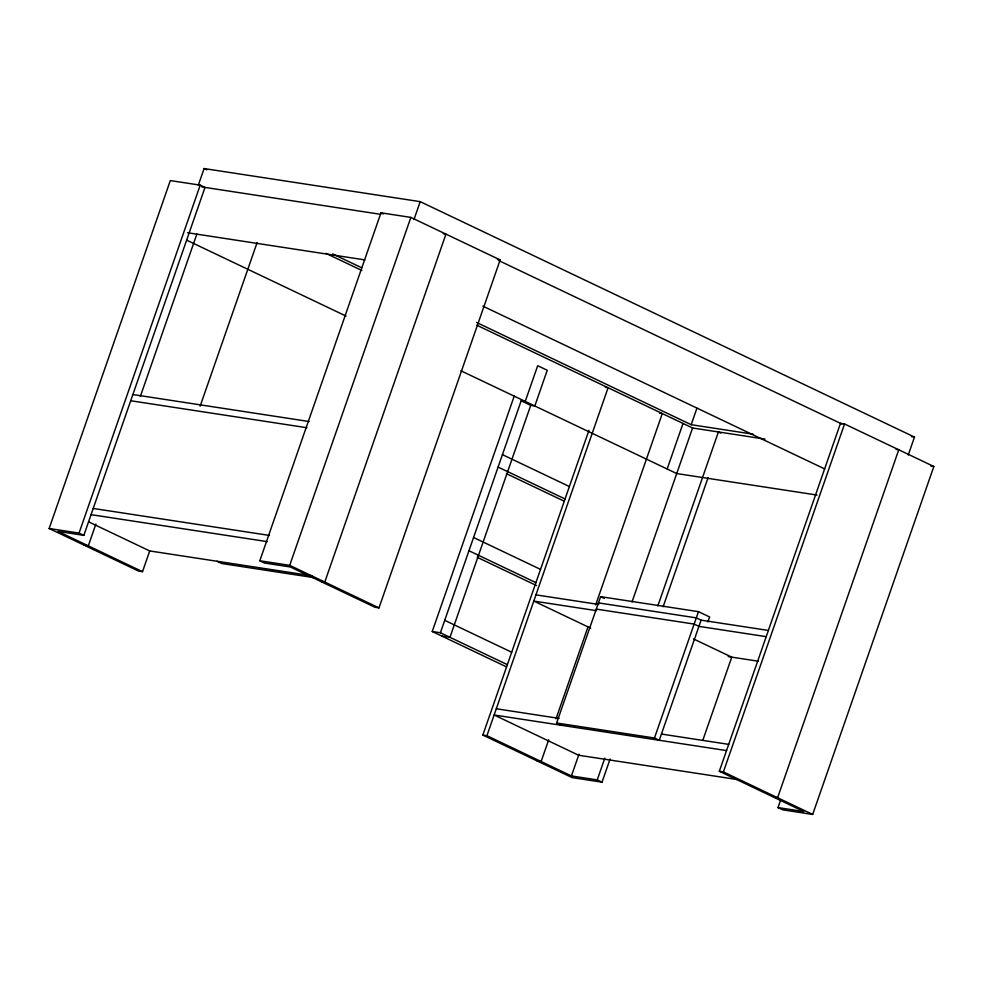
<?xml version="1.0" encoding="UTF-8"?>
<svg xmlns="http://www.w3.org/2000/svg" width="983" height="983" viewBox="0 0 983 983"><rect width="100%" height="100%" fill="white"/><g stroke="black" fill="none" stroke-linecap="round" stroke-linejoin="round"><path stroke-width="1.47" d="M142.51 571.664L138.443 571.037L49.15 528.51L170.317 180.565L200.213 185.148L205.005 187.421L83.838 535.366L58.009 531.41L142.51 571.664L149.723 550.947L311.844 575.78M198.345 185.123L204.108 168.56L420.208 201.65L914.485 437.079L908.231 455.031M49.15 528.51L79.045 533.081L200.213 185.148M95.879 524.086L88.31 545.835L84.231 545.209M140.311 396.518L196.858 234.101M200.139 406.2L257.128 242.543M259.807 560.765L380.974 212.819L410.869 217.403L500.163 259.93L378.996 607.875L374.916 607.248L290.378 566.994L264.587 563.05L259.807 560.765L289.702 565.348L378.996 607.875M289.702 565.348L410.869 217.403M413.954 219.602L420.208 201.65M506.564 666.916L432.237 631.504L514.428 395.498M432.237 631.504L440.396 632.757L521.174 400.794L525.254 401.42L537.689 365.701L547.248 370.259L534.813 405.979L530.734 405.352L521.174 400.794M530.734 405.352L449.956 637.316L441.809 636.062M610.111 758.987L602.026 782.173L572.131 777.602L482.837 735.075L588.952 430.345M482.837 735.075L486.917 735.689L608.084 387.757L605.368 387.339M548.698 739.769L541.129 761.518L537.05 760.891M556.009 718.794L588.08 626.687M595.649 604.938L662.296 413.573L659.581 413.155M561.404 725.282L556.624 723.009L600.613 596.669L698.471 611.659L709.628 616.98L707.895 621.944M667.15 469.014L683.025 423.44M476.571 322.473L691.172 424.693L696.947 408.129M486.917 735.689L571.418 775.943L578.999 754.194M632.008 601.977L692.585 427.998L765.02 439.094M571.418 775.943L597.246 779.9L604.815 758.151M657.824 605.921L718.413 431.955L720.797 433.098M663.12 606.757L708.055 477.726M556.624 723.009L654.469 738L698.471 611.659M768.362 630.447L701.088 620.15L659.261 740.273L654.469 738M702.759 740.445L731.757 657.148L693.494 638.925M777.995 807.584L803.824 811.54L719.323 771.286L840.49 423.341L844.557 423.968L933.85 466.495L812.683 814.44L782.787 809.857L777.995 807.584L780.527 800.334M719.323 771.286L723.39 771.913L844.557 423.968M201.908 186.942L380.691 214.331M443.21 233.696L445.95 234.114L324.783 582.059L320.667 581.42M497.447 259.512L500.163 259.93M187.556 232.738L364.828 259.893M911.462 436.612L914.485 437.079M896.054 449.366L898.769 449.784L777.602 797.729L773.523 797.102M691.172 424.693L753.138 434.179M930.864 466.04L933.85 466.495M817.07 495.063L676.722 473.56L460.916 370.775M132.877 394.527L309.117 421.523M130.714 400.745L306.954 427.74M93.213 508.444L269.44 535.428M91.05 514.65L267.278 541.645M598.45 602.886L696.308 617.877L701.088 620.15M535.956 594.862L598.745 604.471M596.288 609.104L694.145 624.082L698.925 626.368L766.199 636.665M596.583 610.689L533.794 601.08L590.697 628.174M315.125 577.82L221.789 563.529L216.997 561.256M728.206 656.607L758.397 661.227M496.292 708.768L559.081 718.389M661.424 734.055L728.698 744.364M726.523 750.582L494.13 714.985L578.631 755.239L737.017 779.494M498.762 260.581L841.964 424.042M380.974 212.819L383.37 213.962M204.108 168.56L206.885 169.875M482.899 306.143L824.712 468.952M332.586 253.897L361.658 267.745M325.901 253.344L361.891 270.485M476.78 325.213L692.585 427.998M186.844 240.233L346.028 316.059M502.424 454.637L569.39 486.536M498.098 467.072L565.065 498.971M506.392 473.659L564.267 501.219M600.613 596.669L604.336 598.438M473.573 537.492L540.539 569.378M468.952 550.738L535.919 582.636M477.259 557.324L536.509 585.549M444.721 620.334L511.688 652.233M440.396 632.757L507.363 664.655M723.39 771.913L812.683 814.44M88.63 521.85L149.723 550.947M79.045 533.081L83.838 535.366M597.246 779.9L602.026 782.173"/></g></svg>
